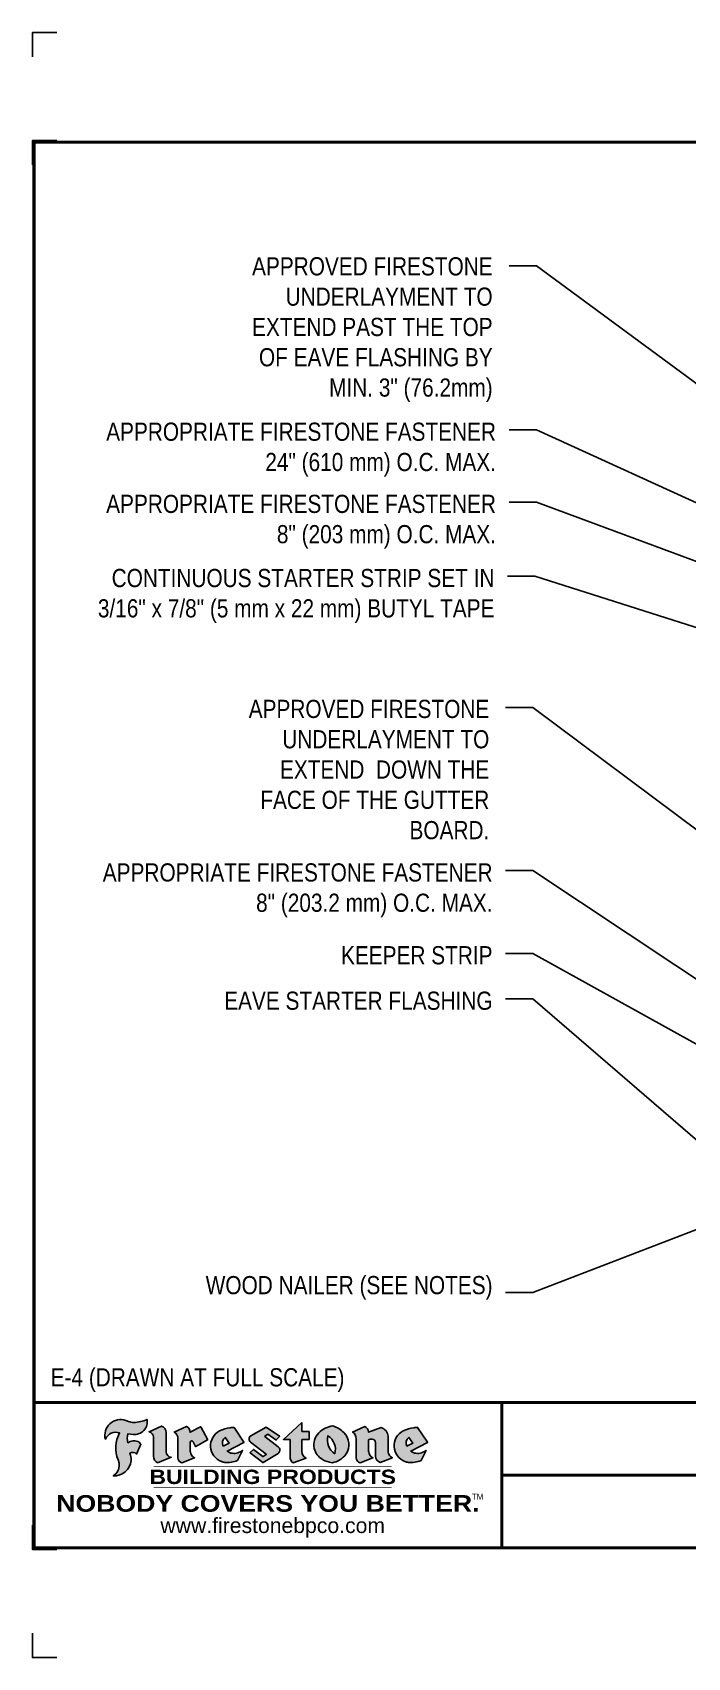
# Model space of a CAD drawing. Header units: inches. Extents: x 0 to 20, y 0 to 16.8.
# Drawn here: x 0 to 6.76, y 0 to 16.76 of the extents above; entities that cross this region are included whole.
import ezdxf
from ezdxf.enums import TextEntityAlignment as Align

# ---------------------------------------------------------------- set-up
doc = ezdxf.new("R2010")
doc.units = ezdxf.units.IN
doc.header["$MEASUREMENT"] = 0
doc.layers.get('0').update_dxf_attribs({"linetype": 'CONTINUOUS'})
doc.layers.get('DEFPOINTS').update_dxf_attribs({"linetype": 'CONTINUOUS'})
for name, color, linetype in [('FSBP-ANNO-NOTE', 7, 'CONTINUOUS'), ('FSBP-TTLB', 7, 'CONTINUOUS'), ('FSBP-TTLB-BORDER', 7, 'CONTINUOUS'), ('FSBP-TTLB-TEXT', 7, 'CONTINUOUS')]:
    doc.layers.add(name, color=color, linetype=linetype)
doc.styles.add('ARIAL', font='arial.ttf')
doc.styles.add('ARIAL_BOLD', font='')
doc.styles.add('BANKGOTHIC', font='bgothm.ttf')
doc.styles.add('FSBP_ARIAL_NAR', font='ARIALN.TTF')
doc.styles.add('TXT', font='simplex.shx')
doc.styles.get('ARIAL_BOLD').set_extended_font_data('Arial Black')
doc.dimstyles.new('STANDARD$7', dxfattribs={"dimscale": 1.5, "dimtxt": 0.2, "dimasz": 0.1, "dimexe": 0.1, "dimexo": 0.125, "dimgap": 0.09, "dimtad": 0, "dimdec": 3, "dimzin": 4, "dimdsep": 46, "dimtxsty": 'TXT', "dimcen": 0.09, "dimadec": 0, "dimazin": 0, "dimtfac": 1, "dimtdec": 3, "dimtofl": 0, "dimtmove": 2, "dimatfit": 3, "dimfxl": 0, "dimtolj": 1, "dimtzin": 4, "dimarcsym": 0})

# ---------------------------------------------------------------- blocks, each defined once
blk = doc.blocks.new('A$C486F1324')
at = {"layer": 'FSBP-TTLB-TEXT'}
h = blk.add_hatch(color=1, dxfattribs=at)
edge = h.paths.add_edge_path()
edge.add_arc((1.05293473454803, 2.432581823257731), 0.1319107607348553, 264.0410451462098, 370.3106169565175)
edge.add_arc((1.043176611464152, 2.752262660202042), 0.3273056962876236, 270.05058356628535, 295.23459397187514, ccw=False)
edge.add_arc((1.038426922191803, 2.56403150268051), 0.13916565617135, 249.3281275763668, 272.0749124149863, ccw=False)
edge.add_line((0.989299278179902, 2.433825686944644), (0.9631177487359136, 2.445558787492629))
edge.add_arc((0.9095748620182865, 2.291407038981255), 0.1631857907024101, 70.84590087378872, 194.3325259843273)
edge.add_arc((0.8600509757814071, 2.204839658458385), 0.1179914261095279, 70.96950098067123, 156.9641407594483, ccw=False)
edge.add_arc((1.168766374175352, 2.162383550941515), 0.3110405457095052, 150.323113748316, 203.2084295854517)
edge.add_arc((0.7718745149407522, 1.989572487159472), 0.121858715661731, 0.8849157075190988, 24.34668939894999, ccw=False)
edge.add_arc((0.7650031314481953, 1.983307491475024), 0.1289731377238324, -58.36655102076742, 3.6216782311386737, ccw=False)
edge.add_arc((0.8412948678329051, 2.051617467449851), 0.1783301886510352, 267.2205474105585, 354.1381621173521)
edge.add_arc((0.8059370697409881, 2.029692373120287), 0.212787892960859, 0.9996158580669322, 21.00503380861244)
edge.add_arc((1.034432087517867, 2.064164197730946), 0.05136395668415856, 40.821177131732725, 125.52727787225791, ccw=False)
edge.add_line((1.073301941138498, 2.097740834336818), (1.118401912534369, 2.200031471354478))
edge.add_arc((1.056483187403122, 2.160862735149867), 0.07326744446031509, 32.31675181867256, 66.31481236598174)
edge.add_arc((1.047887483703787, 2.124501603239696), 0.110224694801178, 69.81791323323885, 125.254734720681)
edge.add_arc((1.143333842085744, 2.261873949018218), 0.1659710644737307, 164.1569669952081, 196.5811013160487, ccw=False)
edge.add_line((0.9836674837126961, 2.307184524455224), (1.039240299265617, 2.301383838364885))
h = blk.add_hatch(color=1, dxfattribs=at)
edge = h.paths.add_edge_path()
edge.add_line((1.290864384038019, 2.008492524202993), (1.43097033225452, 2.064791420292025))
edge.add_arc((1.436644270662416, 2.121823377800686), 0.0573135041183696, 181.971787100199, 264.31851000495806, ccw=False)
edge.add_line((1.379364702405683, 2.119851370029735), (1.37903731712966, 2.320596934648066))
edge.add_arc((1.309888624547209, 2.320484163719063), 0.06914878453844908, 0.0934405599589634, 72.42834396969008)
edge.add_line((1.330764526052365, 2.386406475112793), (1.202464409119062, 2.328412355415324))
edge.add_arc((1.190871232973747, 2.27232224160737), 0.05727567197445638, -0.017399788185684884, 78.322067691347, ccw=False)
edge.add_line((1.248146902307115, 2.272304847925781), (1.248199233300755, 2.075706805862339))
edge.add_arc((1.321324461293944, 2.07497573358174), 0.07312888236350451, 179.4272023230205, 245.3845503102953)
h = blk.add_hatch(color=1, dxfattribs=at)
edge = h.paths.add_edge_path()
edge.add_line((1.807651786805041, 2.246865396077439), (1.737783921756391, 2.3789790723241))
edge.add_arc((1.735744620158095, 2.377900594660677), 0.002306916790721869, 27.871971334059, 117.3766794470738)
edge.add_line((1.734683811260555, 2.37994914282028), (1.626263425247162, 2.323805327202692))
edge.add_arc((1.56271380654142, 2.324730636700022), 0.06355635479880146, 359.1658080110728, 425.8793658831422)
edge.add_line((1.58868669411409, 2.382737699601435), (1.462504212281334, 2.325700791685492))
edge.add_arc((1.423437031978647, 2.260476169502841), 0.07602957263902102, -3.4414039757249952, 59.079922442849806, ccw=False)
edge.add_line((1.499329501278754, 2.255912287470565), (1.499329501278754, 2.058449488485891))
edge.add_arc((1.556162430058898, 2.062578896434379), 0.05698275005415229, 184.1557352478596, 255.3066498366543)
edge.add_line((1.541709001656801, 2.007459641984056), (1.672916305560551, 2.060182788021976))
edge.add_arc((1.703923541705656, 2.128694263707063), 0.0752015358480571, 207.5160880841914, 245.649226723163, ccw=False)
edge.add_arc((1.736675161903364, 2.139384485703829), 0.1093332836229114, 179.4823365255142, 204.5537900001095, ccw=False)
edge.add_line((1.62734634068791, 2.140372291052628), (1.62734634068791, 2.218192830870564))
edge.add_arc((1.644214729975653, 2.216674003513419), 0.01693662875851178, 28.356188110623293, 174.8549701683578, ccw=False)
edge.add_arc((1.642965400400852, 2.211114314414412), 0.02111886817708026, 22.216893572439176, 40.102139564264576, ccw=False)
edge.add_line((1.662516385616714, 2.219099649108088), (1.682263761023097, 2.175858276730239))
edge.add_arc((1.6843622118052, 2.176816592645914), 0.002306916790685473, 204.5451281842827, 299.6323508190097)
edge.add_line((1.685502826970224, 2.174811383897563), (1.806753100371753, 2.243781709665697))
edge.add_line((1.806753100371753, 2.243781709665697), (1.807651786805041, 2.246865396077439))
h = blk.add_hatch(color=1, dxfattribs=at)
h.paths.add_polyline_path([(2.079013696958969, 2.372509599487572, 0.02524281661523788), (2.04064932662921, 2.369780089618544, 0.1213611957758757), (1.917398876930707, 2.330017413997425, 0.6151668103976068), (1.948366326295928, 2.020927234590275, 0.05306812109568645), (1.983561194740633, 2.012967556948965, 0.1150932231766138), (2.114751686428195, 2.031339923561191), (2.166820534440563, 2.13634411089113, -0.08755405562188731), (2.119855574390459, 2.112121973331725, -0.265591761123442), (2.008317279265117, 2.129763140217776), (2.180972862525681, 2.216714869958551, 0.4518949533370738), (2.18184769374962, 2.220065341664835)])
h.paths.add_polyline_path([(2.029842278823895, 2.211936798819394), (1.966738618897312, 2.179300291603411, -0.3720533890450154), (1.98880241555118, 2.270120236003706)], flags=16)
h = blk.add_hatch(color=1, dxfattribs=at)
edge = h.paths.add_edge_path()
edge.add_arc((2.27603235730526, 2.253253635380584), 0.04152450223225725, 123.20805433950699, 232.2027298779723, ccw=False)
edge.add_line((2.253290182792528, 2.287996660350629), (2.409160936544441, 2.376738928011363))
edge.add_arc((2.410302318411599, 2.374734155577214), 0.002306916790741141, 55.646444661762985, 119.65426054492829, ccw=False)
edge.add_line((2.411604106875319, 2.376638679631967), (2.547434611018917, 2.283795229912059))
edge.add_arc((2.546093867806404, 2.281917925270474), 0.002306916790700397, -42.731101238422525, 54.4661353739603, ccw=False)
edge.add_line((2.547788405158445, 2.280352547283613), (2.514082878729613, 2.24386597727802))
edge.add_arc((2.512388341377596, 2.245431355264869), 0.002306916790673009, 233.7527076894891, 317.2688987613858, ccw=False)
edge.add_line((2.511024327141814, 2.243570890203742), (2.429474878371439, 2.303359494337499))
edge.add_arc((2.428110864135639, 2.301499029276328), 0.002306916790719975, 53.75270768979195, 124.4135619297851)
edge.add_line((2.426807081754208, 2.303402188907356), (2.398558946171835, 2.284050464081318))
edge.add_arc((2.399862728553238, 2.282147304450302), 0.002306916790694715, 124.413561929383, 231.8459020253661)
edge.add_line((2.398437564694706, 2.280333255648443), (2.535524934179665, 2.17263385734519))
edge.add_arc((2.50987198472614, 2.139980978912016), 0.04152450223225738, -55.21225898295222, 51.84590202520428, ccw=False)
edge.add_line((2.533563285444262, 2.105878096982181), (2.380059912363055, 2.01288121029809))
edge.add_arc((2.378864566801948, 2.014854282539261), 0.002306916790727091, 233.2955624372944, 301.20872157023166, ccw=False)
edge.add_line((2.377485752065996, 2.013004759626924), (2.246891586179532, 2.110362385828026))
edge.add_arc((2.248272903809107, 2.112210040201936), 0.002306916790697761, 135.5134179846413, 233.2179869199888, ccw=False)
edge.add_line((2.246627115749294, 2.113826594173005), (2.278464340477814, 2.146239569709692))
edge.add_arc((2.280110128537683, 2.144623015738608), 0.002306916790748419, 53.03528399993951, 135.5134179853709, ccw=False)
edge.add_line((2.281497330874759, 2.146466256025562), (2.37745964320722, 2.074246076768972))
edge.add_arc((2.378846845544219, 2.076089317055831), 0.002306916790626977, 233.0352840000668, 302.2362632414408)
edge.add_line((2.380077382034147, 2.074137998264391), (2.409909958711938, 2.092950954072577))
edge.add_arc((2.408679422222006, 2.094902272864085), 0.002306916790685166, 302.2362632406177, 412.2027298768422)
edge.add_line((2.410093260944637, 2.096725162094273), (2.2505832602986, 2.22044162923676))
h = blk.add_hatch(color=1, dxfattribs=at)
edge = h.paths.add_edge_path()
edge.add_line((2.779085526150499, 2.423583663157117), (2.779085526150499, 2.333881224553082))
edge.add_arc((2.781392442941157, 2.333881224553068), 0.00230691679065842, 179.9999999996471, 269.9999999996471)
edge.add_line((2.781392442941143, 2.331574307762409), (2.851042658398813, 2.331574307762409))
edge.add_arc((2.851042658398813, 2.329267390971708), 0.002306916790701052, 0, 90, ccw=False)
edge.add_line((2.853349575189514, 2.329267390971708), (2.853349575189514, 2.251757171804073))
edge.add_arc((2.851042658398828, 2.251757171804087), 0.002306916790686842, 269.99999999964706, 359.99999999964706, ccw=False)
edge.add_line((2.851042658398813, 2.2494502550134), (2.781392442941143, 2.2494502550134))
edge.add_arc((2.781392442941157, 2.247143338222742), 0.00230691679065842, 90.00000000035294, 180.0000000003529)
edge.add_line((2.779085526150499, 2.247143338222727), (2.779085526150499, 2.127433711485182))
edge.add_arc((2.852360918257401, 2.12369642034561), 0.07337063740681414, 177.0802527808787, 245.3249543133826)
edge.add_line((2.821730779419073, 2.057025249452735), (2.690154522263373, 2.008229701244503))
edge.add_arc((2.724235369940526, 2.066534893757658), 0.06753517344606048, 177.0345319916278, 239.69264280249018, ccw=False)
edge.add_line((2.656790633108545, 2.070028763539753), (2.656790633108545, 2.247143338222727))
edge.add_arc((2.654483716317887, 2.247143338222742), 0.00230691679065842, 359.9999999996471, 449.999999999647)
edge.add_line((2.654483716317901, 2.2494502550134), (2.588482915647847, 2.2494502550134))
edge.add_line((2.588482915647847, 2.2494502550134), (2.779085526150499, 2.423583663157117))
h = blk.add_hatch(color=1, dxfattribs=at)
edge = h.paths.add_edge_path(flags=16)
edge.add_arc((2.955988474005852, 2.146034781181318), 0.1684614578629418, 344.5558804047866, 417.0140046669545)
edge.add_arc((3.210083044523077, 2.242479849301684), 0.1684614578629413, 164.5558804047865, 237.0140046669547)
edge = h.paths.add_edge_path()
edge.add_arc((3.085000081380657, 2.190898847034975), 0.1828726885096672, 136.0914512150048, 191.213418978326)
edge.add_arc((3.080564515311864, 2.199009864590429), 0.1803148804748503, 194.0167254156723, 240.6663730831859)
edge.add_arc((3.113672006657439, 2.246327426840207), 0.2378525180183702, 239.2975390661776, 264.2889872773176)
edge.add_arc((3.064469747004688, 2.211810064170161), 0.2037606892471559, 277.1986764832036, 326.503572961274)
edge.add_arc((3.093364291682004, 2.196728640902951), 0.1713748657917089, 325.3768876809903, 406.3828327799088)
edge.add_arc((3.027464452944376, 2.141218864507682), 0.2571945645850002, 44.28462553519766, 73.82901434867304)
edge.add_arc((3.13277746446545, 2.132489990494792), 0.2579560664039133, 97.50292863483666, 134.1039137579026)
h = blk.add_hatch(color=1, dxfattribs=at)
edge = h.paths.add_edge_path()
edge.add_line((3.33831519343592, 2.058643648811753), (3.33831519343592, 2.255912287470565))
edge.add_arc((3.262422724135841, 2.260476169502887), 0.076029572638996, 356.5585960242387, 419.0799224428129)
edge.add_line((3.301489904438557, 2.325700791685492), (3.427672386271257, 2.382737699601435))
edge.add_arc((3.401699498698617, 2.324730636699968), 0.06355635479883828, 0.39626228338801184, 65.87936588318729, ccw=False)
edge.add_line((3.465254333483887, 2.325170194128376), (3.596151383567263, 2.371448459092008))
edge.add_arc((3.571369086579416, 2.27774289547643), 0.09692726601172152, 2.366977007666776, 75.18615851992018, ccw=False)
edge.add_line((3.668213654208745, 2.281745971443158), (3.668213654208745, 2.142456301410775))
edge.add_arc((3.777502514268014, 2.139339897279081), 0.1093332836229047, 178.3666365323575, 204.5537900000423)
edge.add_arc((3.744750894070185, 2.128649675282367), 0.07520153584796174, 207.5160880841712, 245.2240541443093)
edge.add_line((3.71323611585031, 2.060370178010899), (3.588210878431101, 2.010131177172084))
edge.add_arc((3.610972150886048, 2.078197660558692), 0.07177131519198725, 180.3328587115749, 251.5101856666586, ccw=False)
edge.add_line((3.539202046833867, 2.077780708850796), (3.539202046833867, 2.2155300510111))
edge.add_arc((3.501944494155337, 2.215955952136818), 0.0372599868942854, 359.3450650296065, 449.0500281941028)
edge.add_arc((3.498394839000171, 2.188871092646112), 0.06447454900600776, 86.29402372314017, 119.8211331593848)
edge.add_line((3.46633203284519, 2.244808056551889), (3.46633203284519, 2.140372291052628))
edge.add_arc((3.575660854060708, 2.139384485703815), 0.1093332836229751, 179.482336525507, 204.5537900001025)
edge.add_arc((3.542909233862866, 2.128694263706967), 0.0752015358479639, 207.51608808417, 245.6492267231416)
edge.add_line((3.511901997717774, 2.060182788021976), (3.380694693813967, 2.007459641984056))
edge.add_arc((3.395127450940398, 2.062546484817654), 0.05694615642555727, 183.9298782390169, 255.318496325343, ccw=False)
h = blk.add_hatch(color=1, dxfattribs=at)
h.paths.add_polyline_path([(3.973320437169735, 2.372509599487572, 0.02524281661523822), (3.934956066840033, 2.369780089618544, 0.1085638477195505), (3.823515797474061, 2.33691113673602, 0.6425897848490651), (3.842673066506751, 2.020927234590275, 0.05306812109569052), (3.877867934951342, 2.012967556948965, 0.1150932231766133), (4.009058426638961, 2.031339923561191), (4.061127274651329, 2.13634411089113, -0.08755405562189084), (4.014162314601225, 2.112121973331725, -0.2655917611234366), (3.902624019475826, 2.129763140217776), (4.075279602736447, 2.216714869958551, 0.4518949533370731), (4.076154433960386, 2.220065341664835)])
h.paths.add_polyline_path([(3.924149019034718, 2.211936798819394), (3.861045359108135, 2.179300291603411, -0.3720533890450147), (3.883109155761946, 2.270120236003706)], flags=16)
at = {"layer": 'DEFPOINTS', "linetype": 'Continuous', "ltscale": 1.75}
for points in [[(-3.512154225088215e-08, 16.51166663588279), (-3.512154225088215e-08, 16.76166663588279), (0.2499999648784577, 16.76166663588279)], [(-3.512154225088215e-08, 0.2499999692161197), (-3.512154225088215e-08, -3.078388033372903e-08), (0.2499999648784577, -3.078388033372903e-08)]]:
    blk.add_lwpolyline(points, dxfattribs=at)
at = {"layer": 'DEFPOINTS', "color": 1}
for points in [[(0.2499999648784577, 15.64645830254946), (-3.512154225088215e-08, 15.64645830254946), (-3.512154225088215e-08, 15.39645830254946)], [(0.2499999648784577, 1.115208302549462), (-3.512154225088215e-08, 1.115208302549462), (-3.512154225088215e-08, 1.365208302549462)]]:
    blk.add_lwpolyline(points, dxfattribs=at)
at = {"layer": 'FSBP-TTLB', "const_width": 0.03125}
for points in [[(0.01562496487845775, 2.630833302549462), (0.01562496487845775, 1.130833302549462), (20.01562496487846, 1.130833302549462), (20.01562496487846, 2.630833302549462), (0.01562496487845775, 2.630833302549462)], [(4.840833492085227, 2.630833302549462), (4.840833492085227, 1.880833302549462)], [(4.840833492085227, 1.880833302549462), (15.85591267006784, 1.880833302549462)], [(4.840833492085227, 1.880833302549462), (4.840833492085227, 1.130833302549462)]]:
    blk.add_lwpolyline(points, dxfattribs=at)
at = {"layer": 'FSBP-TTLB-BORDER', "const_width": 0.03125}
blk.add_lwpolyline([(20.01562496487846, 2.630833302549462), (20.01562496487846, 15.63083330254946), (0.01562496487845775, 15.63083330254946), (0.01562496487845775, 2.630833302549462)], dxfattribs=at)
at = {"layer": 'FSBP-TTLB-TEXT', "color": 1}
blk.add_line((0.7514681707107965, 2.251010548403869), (0.7514681707107965, 2.251010548403869), dxfattribs=at)
for points in [[(1.039240288603781, 2.301383839477765, 0.5000510906601082), (1.182715385655359, 2.456191808344684, -0.1103304102359608), (1.043465573188274, 2.424957091469324, -0.09957876667165425), (0.989299278179902, 2.433825686944644), (0.9631177487359136, 2.445558787492629, 0.5978159689075124), (0.7514681707107965, 2.251010548403869, -0.3938834584182213), (0.8985246071333276, 2.316382279576757, 0.2349406564350952), (0.8828960471532977, 2.039809584686154, -0.1027304183841549), (0.893718696891784, 1.991454482752047, -0.2772692352614086), (0.8326473561440534, 1.873497067927772, 0.3985429150902959), (1.018692578968699, 2.03340460748511, 0.0875124847930418), (1.004584981218573, 2.105966186820112, -0.3874031597924062), (1.073301941138498, 2.097740834336818), (1.118401912534369, 2.200031471354478, 0.1494423498871741), (1.085915528859078, 2.22795860457687, 0.2467195073738216), (0.9842643930489484, 2.214510412139376, -0.1424285161541127), (0.9836674837126961, 2.307184524455224), (1.039240299265617, 2.301383838364885)], [(2.18184769374962, 2.220065341664835), (2.079013696958969, 2.372509599487572, 0.02524281661523788), (2.04064932662921, 2.369780089618544, 0.1085638477195265), (1.929209057263352, 2.33691113673602, 0.6425897848491228), (1.948366326295928, 2.020927234590275, 0.05306812109568648), (1.983561194740633, 2.012967556948965, 0.1150932231766137), (2.114751686428195, 2.031339923561191), (2.166820534440563, 2.13634411089113, -0.0875540556218873), (2.119855574390459, 2.112121973331725, -0.2655917611234418), (2.008317279265117, 2.129763140217776), (2.180972862525681, 2.216714869958551)], [(2.779085526150499, 2.423583663157117), (2.779085526150499, 2.333881224553082, 0.4142135623730958), (2.781392442941143, 2.331574307762409), (2.851042658398813, 2.331574307762409, -0.414213562373095), (2.853349575189514, 2.329267390971708), (2.853349575189514, 2.251757171804073, -0.4142135623730938), (2.851042658398813, 2.2494502550134), (2.781392442941143, 2.2494502550134, 0.4142135623730958), (2.779085526150499, 2.247143338222727), (2.779085526150499, 2.127433711485182, 0.3068985753588853), (2.821730779419073, 2.057025249452735), (2.690154522263373, 2.008229701244503, -0.2804194150632976), (2.656790633108545, 2.070028763539753), (2.656790633108545, 2.247143338222727, 0.414213562373095), (2.654483716317901, 2.2494502550134), (2.588482915647847, 2.2494502550134), (2.779085526150499, 2.423583663157117)], [(4.076154433960386, 2.220065341664835), (3.973320437169735, 2.372509599487572, 0.02524281661523788), (3.934956066840033, 2.369780089618544, 0.1085638477195265), (3.823515797474061, 2.33691113673602, 0.6425897848491228), (3.842673066506751, 2.020927234590275, 0.05306812109568648), (3.877867934951342, 2.012967556948965, 0.1150932231766137), (4.009058426638961, 2.031339923561191), (4.061127274651329, 2.13634411089113, -0.0875540556218873), (4.014162314601225, 2.112121973331725, -0.2655917611234418), (3.902624019475826, 2.129763140217776), (4.075279602736447, 2.216714869958551)], [(4.075279602736447, 2.216714869958551, 0.4518949533370731), (4.076154433960386, 2.220065341664835, 0.4518949533370731)]]:
    blk.add_lwpolyline(points, format="xyb", dxfattribs=at)
for points in [[(1.290864384038019, 2.008492524202993), (1.43097033225452, 2.064791420292025, -0.3756100036733062), (1.379364702405683, 2.119851370029735), (1.37903731712966, 2.320596934648066, 0.3265360292958048), (1.330764526052365, 2.386406475112793), (1.202464409119062, 2.328412355415324, -0.3557863980845349), (1.248146902307115, 2.272304847925781), (1.248199233300755, 2.075706805862339, 0.2960110723418457)], [(1.807651786805041, 2.246865396077439), (1.737783921756391, 2.3789790723241, 0.4116839150163434), (1.734683811260555, 2.37994914282028), (1.626263425247162, 2.323805327202692, 0.2996033003794034), (1.58868669411409, 2.382737699601435), (1.462504212281334, 2.325700791685492, -0.2797757560995365), (1.499329501278754, 2.255912287470565), (1.499329501278754, 2.058449488485891, 0.320828638474519), (1.541709001656801, 2.007459641984056), (1.672916305560551, 2.060182788021976, -0.1679398621276611), (1.637228717577119, 2.093951330204405, -0.1098333365370753), (1.62734634068791, 2.140372291052628), (1.62734634068791, 2.218192830870564, -0.743334502655012), (1.659119166646138, 2.224718079671632, -0.07819791644735608), (1.662516385616714, 2.219099649108088), (1.682263761023097, 2.175858276730239, 0.4404648714563479), (1.685502826970224, 2.174811383897563), (1.806753100371753, 2.243781709665697)], [(2.2505832602986, 2.22044162923676, -0.5150044486718882), (2.253290182792528, 2.287996660350629), (2.409160936544441, 2.376738928011363, -0.2867822934100265), (2.411604106875319, 2.376638679631967), (2.547434611018917, 2.283795229912059, -0.4515027974650387), (2.547788405158445, 2.280352547283613), (2.514082878729613, 2.24386597727802, -0.3814439164929681), (2.511024327141814, 2.243570890203742), (2.429474878371439, 2.303359494337499, 0.3184718635035665), (2.426807081754208, 2.303402188907356), (2.398558946171835, 2.284050464081318, 0.5064094529656681), (2.398437564694706, 2.280333255648443), (2.535524934179665, 2.17263385734519, -0.5043597839115849), (2.533563285444262, 2.105878096982181), (2.380059912363055, 2.01288121029809, -0.3053163970316367), (2.377485752065996, 2.013004759626924), (2.246891586179532, 2.110362385828026, -0.4541703869768119), (2.246627115749294, 2.113826594173005), (2.278464340477814, 2.146239569709692, -0.3762644290664977), (2.281497330874759, 2.146466256025562), (2.37745964320722, 2.074246076768972, 0.3114700032088108), (2.380077382034147, 2.074137998264391), (2.409909958711938, 2.092950954072577, 0.520381097387146), (2.410093260944637, 2.096725162094273)], [(2.953249883604445, 2.317722762716059, 0.2452625673097023), (2.905618498745599, 2.155336675924431, 0.2064059665179019), (2.992229303852542, 2.041814614862275, 0.1094800500670344), (3.090003063353111, 2.009655498951545, 0.2185147641853038), (3.234389909721659, 2.09935759961418, 0.3689489483072479), (3.211584927988571, 2.320798080235917, 0.1296305888694145), (3.099094368954257, 2.388237485636708, 0.1610736375384317)], [(3.33831519343592, 2.058643648811753), (3.33831519343592, 2.255912287470565, 0.2797757560995341), (3.301489904438557, 2.325700791685492), (3.427672386271257, 2.382737699601435, -0.2937618496109166), (3.465254333483887, 2.325170194128376), (3.596151383567263, 2.371448459092008, -0.3288760160581939), (3.668213654208745, 2.281745971443158), (3.668213654208745, 2.142456301410775, 0.114762897203527), (3.678056069941721, 2.093906741779776, 0.166032965990522), (3.71323611585031, 2.060370178010899), (3.588210878431101, 2.010131177172084, -0.3209557512194564), (3.539202046833867, 2.077780708850796), (3.539202046833867, 2.2155300510111, 0.4127061514896111), (3.502562241494348, 2.253210817746393, 0.1473421876160361), (3.46633203284519, 2.244808056551889), (3.46633203284519, 2.140372291052628, 0.1098333365370753), (3.476214409734399, 2.093951330204376, 0.1679398621276611), (3.511901997717774, 2.060182788021976), (3.380694693813967, 2.007459641984056, -0.3219729545308964), (3.33831519343592, 2.058643648811753, 29.1476284739)], [(1.966738618897312, 2.179300291603411), (2.029842278823895, 2.211936798819394), (1.98880241555118, 2.270120236003706, 0.3720533890450154)], [(3.118366895036178, 2.101173760584302, 0.3271311138286319), (3.047704623492751, 2.287340869898699, 0.3271311138286322)], [(3.861045359108135, 2.179300291603411), (3.924149019034718, 2.211936798819394), (3.883109155761946, 2.270120236003706, 0.3720533890450154)]]:
    blk.add_lwpolyline(points, format="xyb", close=True, dxfattribs=at)
at = {"layer": 'FSBP-TTLB-TEXT', "const_width": 0.0078125}
for points in [[(1.249551544687665, 1.972387724376318), (3.706854447563717, 1.972387724376304)], [(1.249551544687665, 1.754677206499863), (3.706854447563717, 1.754677206499878)]]:
    blk.add_lwpolyline(points, dxfattribs=at)
at = {"layer": 'FSBP-TTLB-TEXT', "color": 1}
for centre, start, end in [((1.805612485206739, 2.245786918414026), 299.6323508193319, 27.87197133380466), ((2.179935225669015, 2.218775252164079), 296.7304547840455, 34.00233684987402)]:
    blk.add_arc(centre, 0.00230691679068068, start, end, dxfattribs=at)
at = {"layer": 'FSBP-TTLB-TEXT', "lineweight": 18, "style": 'ARIAL_BOLD'}
blk.add_text('BUILDING PRODUCTS', height=0.1484375, dxfattribs=at).set_placement((2.478202996125691, 1.863532465438098), align=Align.MIDDLE_CENTER)
at = {"layer": 'FSBP-TTLB-TEXT', "color": 1}
for s, height, style, p in [('NOBODY COVERS YOU BETTER.', 0.171875, 'ARIAL_BOLD', (2.428229228481842, 1.589182851962093)), ('TM', 0.0625, 'BANKGOTHIC', (4.592296138251458, 1.658258798256043))]:
    blk.add_text(s, height=height, dxfattribs=dict(at, style=style)).set_placement(p, align=Align.MIDDLE_CENTER)
at = {"layer": 'FSBP-TTLB-TEXT', "style": 'ARIAL'}
blk.add_text('www.firestonebpco.com', height=0.15625, dxfattribs=at).set_placement((2.478202996125691, 1.362175995809338), align=Align.MIDDLE_CENTER)
at = {"layer": 'FSBP-TTLB-TEXT'}
for tag, height, style, p in [('MAXIMUM_WARRANTY', 0.1875, 'ARIAL_BOLD', (18.05549597262787, 2.85485773330052)), ('ACCPT_SYSTEMS', 0.21875, 'ARIAL', (12.51000666906039, 1.505833302549462))]:
    blk.add_attdef(tag, text='', height=height, dxfattribs=dict(at, style=style)).set_placement(p, align=Align.MIDDLE_LEFT)
for tag, height, style, p in [('DETAIL_DESCP_LINE_1', 0.21875, 'ARIAL_BOLD', (10.34680946719057, 2.25720148330052)), ('ISSUE_REV_DATE', 0.21875, 'ARIAL', (16.85632130115108, 1.902577359955217)), ('DETAIL_NUMBER', 0.4375, 'ARIAL', (18.9350408723662, 1.73767023330052))]:
    blk.add_attdef(tag, text='', height=height, dxfattribs=dict(at, style=style)).set_placement(p, align=Align.MIDDLE_CENTER)

msp = doc.modelspace()

# ---------------------------------------------------------------- block references
msp.add_blockref('A$C486F1324', (3.512154211904317e-08, 3.078388033372903e-08))

# ---------------------------------------------------------------- texts
at = {"layer": 'DEFPOINTS', "style": 'FSBP_ARIAL_NAR'}
msp.add_text('E-4 (DRAWN AT FULL SCALE)', height=0.1875, dxfattribs=at).set_placement((0.1874925427754306, 2.890285000893119), align=Align.MIDDLE_LEFT)
at = {"layer": 'FSBP-ANNO-NOTE', "char_height": 0.1875, "width": 2.602814136239886, "attachment_point": 9, "style": 'FSBP_ARIAL_NAR'}
for s, insert in [('APPROVED FIRESTONE UNDERLAYMENT TO EXTEND PAST THE TOP OF EAVE FLASHING BY MIN. 3" (76.2mm)', (4.747136927463284, 12.94935567720775)), ('APPROVED FIRESTONE UNDERLAYMENT TO EXTEND  DOWN THE FACE OF THE GUTTER BOARD.', (4.71252009600374, 8.43780455599621))]:
    msp.add_mtext(s, dxfattribs=dict(at, insert=insert))
at = {"layer": 'FSBP-ANNO-NOTE', "style": 'FSBP_ARIAL_NAR'}
for s, insert, char_height, attachment_point in [('APPROPRIATE FIRESTONE FASTENER\\P24" (610 mm) O.C. MAX.', (4.781538723541377, 12.73787410067583), 0.1875, 3), ('APPROPRIATE FIRESTONE FASTENER\\P8" (203 mm) O.C. MAX.', (4.781538723541377, 11.99342491048798), 0.1875, 3), ('CONTINUOUS STARTER STRIP SET IN \\P3/16" x 7/8" (5 mm x 22 mm) BUTYL TAPE', (4.765868104056018, 11.22843669650607), 0.1875, 3), ('APPROPRIATE FIRESTONE FASTENER\\P8" (203.2 mm) O.C. MAX.', (4.746088125132207, 8.191637295146798), 0.1875, 3), ('KEEPER STRIP', (4.746088125132207, 7.3374260823906), 0.1875, 3), ('EAVE STARTER FLASHING', (4.746088125132206, 6.868576042038152), 0.1875, 3), ('WOOD NAILER (SEE NOTES)', (4.746088125132206, 3.690791982569451), 0.1874999999999999, 9)]:
    msp.add_mtext(s, dxfattribs=dict(at, insert=insert, char_height=char_height, attachment_point=attachment_point))

# ---------------------------------------------------------------- leaders
at = {"layer": 'FSBP-ANNO-NOTE', "annotation_type": 0, "has_hookline": 1, "hookline_direction": 1}
for points, text_width in [([(10.12686206398713, 10.7281687988449), (5.197788723541377, 14.35335982012516), (4.916538723541377, 14.35335982012516)], 4.018715893587994), ([(10.07259047816467, 10.43576439910409), (5.197788723541377, 12.66287410067583), (4.916538723541377, 12.66287410067583)], 4.018715893587994), ([(9.309298953150687, 10.39423716990741), (5.197788723541377, 11.91842491048798), (4.916538723541377, 11.91842491048798)], 4.018715893587994), ([(8.390295002207633, 10.13274524091585), (5.182118104056018, 11.15343669650608), (4.900868104056018, 11.15343669650608)], 4.071793997271486), ([(7.502296890839517, 8.05093333232233), (5.162338125132207, 9.79939363621314), (4.881088125132207, 9.79939363621314)], 1.538113915416098), ([(7.343430514068099, 6.66639967922189), (5.162338125132207, 8.116637295146798), (4.881088125132207, 8.116637295146798)], 4.018715893587994), ([(7.403347019818365, 6.017652972926584), (5.162338125132207, 7.2624260823906), (4.881088125132207, 7.2624260823906)], 1.538113915416098), ([(7.083675941013738, 5.13584334282001), (5.162338125132206, 6.793576042038151), (4.881088125132206, 6.793576042038151)], 2.738702251023192), ([(8.160831529294992, 4.91928195070291), (5.162338125132206, 3.765791982569451), (4.881088125132206, 3.765791982569451)], 2.943596521145975)]:
    msp.add_leader(points, dimstyle='STANDARD$7', override={"dimasz": 0.1875, "dimtad": 0}, dxfattribs=dict(at, text_width=text_width))

doc.saveas('drawing.dxf')
